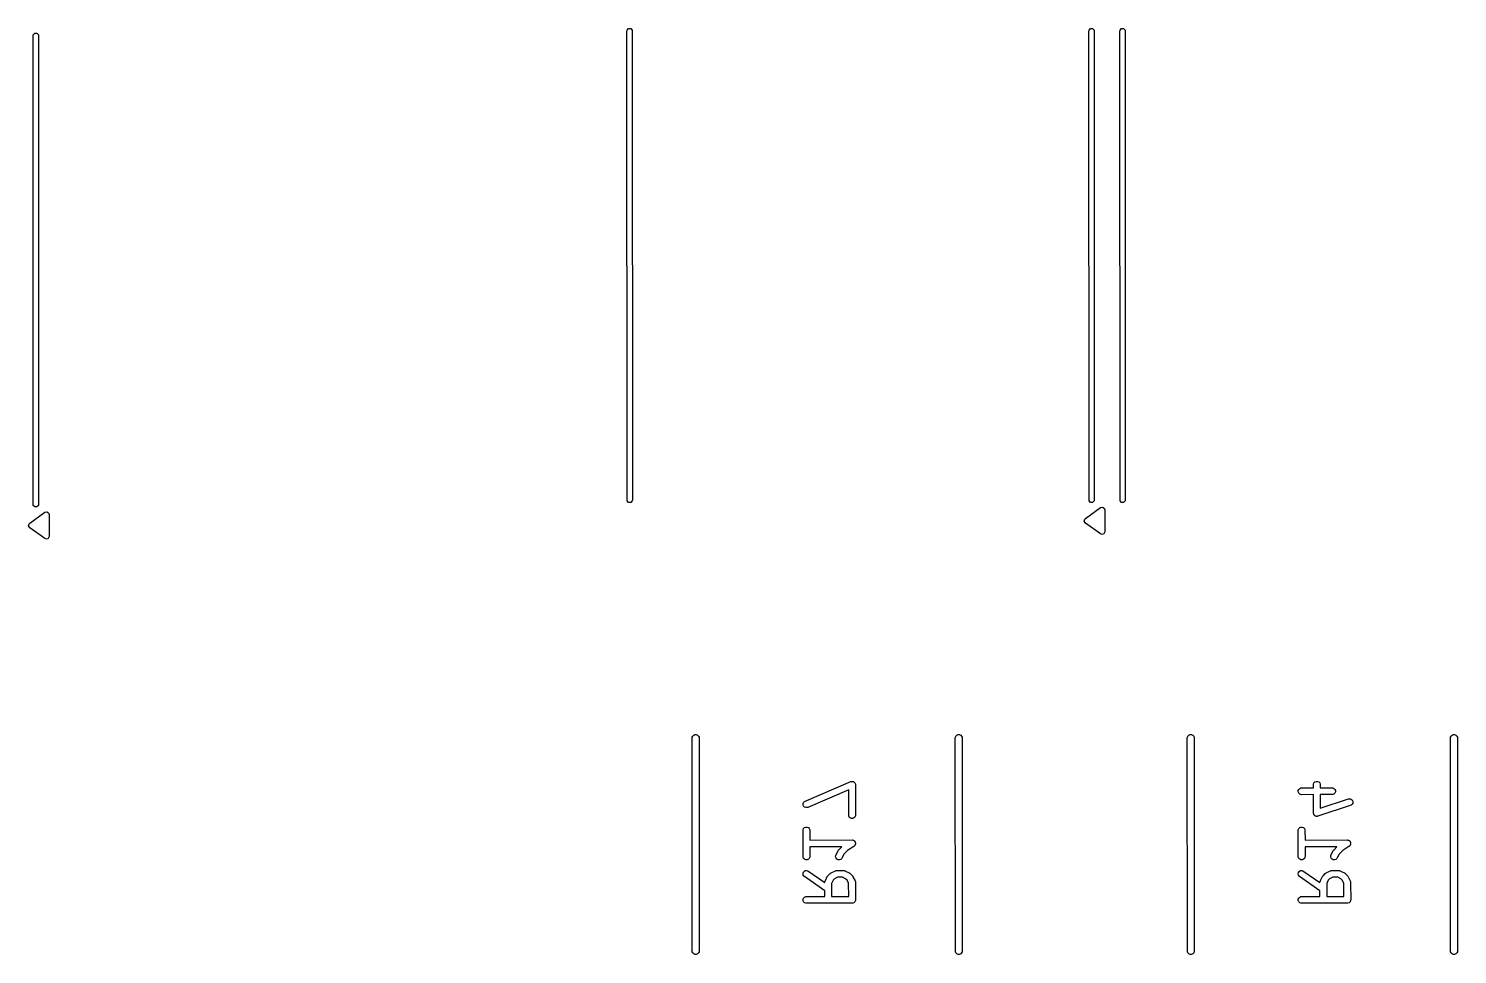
# Model space of a CAD drawing. Extents: x 208 to 341, y -149 to -108.
# Drawn here: x 242.9 to 274.21, y -148.81 to -128.52 of the extents above; entities that cross this region are included whole.
import ezdxf

# ---------------------------------------------------------------- set-up
doc = ezdxf.new("R2010")
doc.units = 0
doc.layers.add('BLACK', color=7, linetype='CONTINUOUS')

msp = doc.modelspace()

# ---------------------------------------------------------------- linework, layer by layer
at = {"layer": 'BLACK', "linetype": 'CONTINUOUS'}
for p, q in [((243, -128.68), (243.004567, -128.657039)), ((243.004567, -128.657039), (243.037039, -128.624567)), ((243.037039, -128.624567), (243.082961, -128.624567)), ((243.082961, -128.624567), (243.115433, -128.657039)), ((243.115433, -128.657039), (243.12, -138.95)), ((256.012332, -128.578057), (256.016899, -128.555096)), ((256.016899, -138.871018), (256.012332, -128.578057)), ((256.016899, -128.555096), (256.049371, -128.522624)), ((256.049371, -128.522624), (256.095293, -128.522624)), ((256.095293, -128.522624), (256.127765, -128.555096)), ((256.127765, -128.555096), (256.132332, -138.848057)), ((266.132332, -128.578057), (266.136899, -128.555096)), ((266.136899, -138.871018), (266.132332, -128.578057)), ((266.136899, -128.555096), (266.169371, -128.522624)), ((266.169371, -128.522624), (266.215293, -128.522624)), ((266.215293, -128.522624), (266.247765, -128.555096)), ((266.247765, -128.555096), (266.252332, -138.848057)), ((266.812332, -128.578057), (266.816899, -128.555096)), ((266.816899, -138.871018), (266.812332, -128.578057)), ((266.816899, -128.555096), (266.849371, -128.522624)), ((266.849371, -128.522624), (266.895293, -128.522624)), ((266.895293, -128.522624), (266.927765, -128.555096)), ((266.927765, -128.555096), (266.932332, -138.848057)), ((243.004567, -138.972961), (243, -128.68)), ((243.037039, -139.005433), (243.004567, -138.972961)), ((243.082961, -139.005433), (243.037039, -139.005433)), ((243.115433, -138.972961), (243.082961, -139.005433)), ((243.12, -138.95), (243.115433, -138.972961)), ((256.049371, -138.90349), (256.016899, -138.871018)), ((256.095293, -138.90349), (256.049371, -138.90349)), ((256.127765, -138.871018), (256.095293, -138.90349)), ((256.132332, -138.848057), (256.127765, -138.871018)), ((266.169371, -138.90349), (266.136899, -138.871018)), ((266.215293, -138.90349), (266.169371, -138.90349)), ((266.247765, -138.871018), (266.215293, -138.90349)), ((266.252332, -138.848057), (266.247765, -138.871018)), ((266.387042, -139.019533), (266.43169, -139.008791)), ((266.43169, -139.008791), (266.470856, -139.032767)), ((266.849371, -138.90349), (266.816899, -138.871018)), ((266.895293, -138.90349), (266.849371, -138.90349)), ((266.927765, -138.871018), (266.895293, -138.90349)), ((266.932332, -138.848057), (266.927765, -138.871018)), ((242.92471, -139.361476), (243.25471, -139.121476)), ((243.25471, -139.121476), (243.299358, -139.110734)), ((243.299358, -139.110734), (243.338524, -139.13471)), ((243.338524, -139.13471), (243.35, -139.17)), ((243.35, -139.17), (243.35, -139.65)), ((266.033066, -139.317415), (266.043808, -139.272767)), ((266.057042, -139.356581), (266.033066, -139.317415)), ((266.043808, -139.272767), (266.057042, -139.259533)), ((266.057042, -139.259533), (266.387042, -139.019533)), ((266.470856, -139.032767), (266.482332, -139.068057)), ((266.482332, -139.068057), (266.482332, -139.548057)), ((242.900734, -139.419358), (242.911476, -139.37471)), ((242.92471, -139.458524), (242.900734, -139.419358)), ((242.911476, -139.37471), (242.92471, -139.361476)), ((243.25471, -139.698524), (242.92471, -139.458524)), ((266.387042, -139.596581), (266.057042, -139.356581)), ((266.422332, -139.608057), (266.387042, -139.596581)), ((266.464758, -139.590483), (266.422332, -139.608057)), ((266.482332, -139.548057), (266.464758, -139.590483)), ((243.29, -139.71), (243.25471, -139.698524)), ((243.332426, -139.692426), (243.29, -139.71)), ((243.35, -139.65), (243.332426, -139.692426)), ((257.453742, -144.024116), (257.474766, -144.003092)), ((257.474766, -144.003092), (257.502234, -143.991714)), ((257.502234, -143.991714), (257.531966, -143.991714)), ((257.531966, -143.991714), (257.559434, -144.003092)), ((257.559434, -144.003092), (257.580458, -144.024116)), ((263.219542, -144.024116), (263.240566, -144.003092)), ((263.240566, -144.003092), (263.268034, -143.991714)), ((263.268034, -143.991714), (263.297766, -143.991714)), ((263.297766, -143.991714), (263.325234, -144.003092)), ((263.325234, -144.003092), (263.346258, -144.024116)), ((268.303742, -144.024116), (268.324766, -144.003092)), ((268.324766, -144.003092), (268.352234, -143.991714)), ((268.352234, -143.991714), (268.381966, -143.991714)), ((268.381966, -143.991714), (268.409434, -144.003092)), ((268.409434, -144.003092), (268.430458, -144.024116)), ((274.069542, -144.024116), (274.090566, -144.003092)), ((274.090566, -144.003092), (274.118034, -143.991714)), ((274.118034, -143.991714), (274.147766, -143.991714)), ((274.147766, -143.991714), (274.175234, -144.003092)), ((274.175234, -144.003092), (274.196258, -144.024116)), ((257.4409, -144.06645), (257.442364, -144.051584)), ((257.442364, -148.749416), (257.4409, -144.06645)), ((257.442364, -144.051584), (257.453742, -144.024116)), ((257.580458, -144.024116), (257.591836, -144.051584)), ((257.591836, -144.051584), (257.5933, -148.73455)), ((263.2067, -144.06645), (263.208164, -144.051584)), ((263.208164, -148.749416), (263.2067, -144.06645)), ((263.208164, -144.051584), (263.219542, -144.024116)), ((263.346258, -144.024116), (263.357636, -144.051584)), ((263.357636, -144.051584), (263.3591, -148.73455)), ((268.2909, -144.06645), (268.292364, -144.051584)), ((268.292364, -148.749416), (268.2909, -144.06645)), ((268.292364, -144.051584), (268.303742, -144.024116)), ((268.430458, -144.024116), (268.441836, -144.051584)), ((268.441836, -144.051584), (268.4433, -148.73455)), ((274.0567, -144.06645), (274.058164, -144.051584)), ((274.058164, -148.749416), (274.0567, -144.06645)), ((274.058164, -144.051584), (274.069542, -144.024116)), ((274.196258, -144.024116), (274.207636, -144.051584)), ((274.207636, -144.051584), (274.2091, -148.73455)), ((259.902755, -145.457699), (260.915636, -145.02204)), ((260.870417, -145.203228), (259.974724, -145.588483)), ((260.871621, -145.772274), (260.870417, -145.203228)), ((260.915636, -145.02204), (260.929652, -145.017601)), ((260.929652, -145.017601), (260.930117, -145.017595)), ((260.930117, -145.017595), (260.930548, -145.017417)), ((260.930548, -145.017417), (260.944734, -145.017417)), ((260.944734, -145.017417), (260.958914, -145.017244)), ((260.958914, -145.017244), (260.959346, -145.017417)), ((260.959346, -145.017417), (260.959812, -145.017417)), ((260.959812, -145.017417), (260.972901, -145.022838)), ((260.972901, -145.022838), (260.986084, -145.028112)), ((260.986084, -145.028112), (260.986417, -145.028437)), ((260.986417, -145.028437), (260.986848, -145.028616)), ((260.986848, -145.028616), (260.996887, -145.038655)), ((260.996887, -145.038655), (261.007027, -145.048551)), ((261.007027, -145.048551), (261.00721, -145.048978)), ((261.00721, -145.048978), (261.00754, -145.049308)), ((261.00754, -145.049308), (261.01298, -145.062442)), ((261.01298, -145.062442), (261.018555, -145.075449)), ((261.018555, -145.075449), (261.01856, -145.075913)), ((261.01856, -145.075913), (261.018739, -145.076344)), ((261.018739, -145.076344), (261.018775, -145.093566)), ((261.018775, -145.093566), (261.018911, -145.10471)), ((261.018911, -145.10471), (261.018799, -145.104988)), ((261.018799, -145.104988), (261.02018, -145.757642)), ((270.721621, -145.219201), (270.73282, -145.192165)), ((270.721621, -145.248465), (270.721621, -145.219201)), ((270.73282, -145.275501), (270.721621, -145.248465)), ((270.73282, -145.192165), (270.753512, -145.171473)), ((270.753512, -145.171473), (270.780548, -145.160274)), ((270.780548, -145.160274), (271.05367, -145.159696)), ((271.053514, -145.090976), (271.054955, -145.076344)), ((271.05367, -145.159696), (271.053514, -145.090976)), ((271.054955, -145.076344), (271.066154, -145.049308)), ((271.066154, -145.049308), (271.086846, -145.028616)), ((271.086846, -145.028616), (271.113882, -145.017417)), ((271.113882, -145.017417), (271.143146, -145.017417)), ((271.143146, -145.017417), (271.170182, -145.028616)), ((271.170182, -145.028616), (271.190874, -145.049308)), ((271.190874, -145.049308), (271.202073, -145.076344)), ((271.202073, -145.076344), (271.202261, -145.159382)), ((271.202261, -145.159382), (271.461847, -145.158833)), ((271.461847, -145.158833), (271.476479, -145.160274)), ((271.476479, -145.160274), (271.503515, -145.171473)), ((271.503515, -145.171473), (271.524207, -145.192165)), ((271.524207, -145.192165), (271.535406, -145.219201)), ((271.535406, -145.248465), (271.524207, -145.275501)), ((271.535406, -145.219201), (271.535406, -145.248465)), ((259.871448, -145.505813), (259.882316, -145.478643)), ((259.871805, -145.535074), (259.871448, -145.505813)), ((259.883332, -145.561972), (259.871805, -145.535074)), ((259.882316, -145.478643), (259.902755, -145.457699)), ((259.904276, -145.582411), (259.883332, -145.561972)), ((259.931446, -145.593279), (259.904276, -145.582411)), ((270.753512, -145.296193), (270.73282, -145.275501)), ((270.780548, -145.307392), (270.753512, -145.296193)), ((270.79518, -145.308833), (270.780548, -145.307392)), ((271.054008, -145.308285), (270.79518, -145.308833)), ((271.054917, -145.707951), (271.054008, -145.308285)), ((271.879942, -145.537085), (271.152231, -145.781174)), ((271.476479, -145.307392), (271.202599, -145.307971)), ((271.202599, -145.307971), (271.20328, -145.607329)), ((271.20328, -145.607329), (271.819083, -145.400777)), ((271.503515, -145.296193), (271.476479, -145.307392)), ((271.524207, -145.275501), (271.503515, -145.296193)), ((271.819083, -145.400777), (271.833419, -145.397517)), ((271.833419, -145.397517), (271.862609, -145.399592)), ((271.862609, -145.399592), (271.888783, -145.412678)), ((271.902049, -145.517911), (271.879942, -145.537085)), ((271.888783, -145.412678), (271.907957, -145.434786)), ((271.915136, -145.491738), (271.902049, -145.517911)), ((271.907957, -145.434786), (271.917211, -145.462548)), ((271.917211, -145.462548), (271.915136, -145.491738)), ((259.960707, -145.592922), (259.931446, -145.593279)), ((259.974724, -145.588483), (259.960707, -145.592922)), ((260.88282, -145.79931), (260.871621, -145.772274)), ((260.903512, -145.820002), (260.88282, -145.79931)), ((260.930548, -145.831201), (260.903512, -145.820002)), ((260.959812, -145.831201), (260.930548, -145.831201)), ((260.986848, -145.820002), (260.959812, -145.831201)), ((261.00754, -145.79931), (260.986848, -145.820002)), ((261.018739, -145.772274), (261.00754, -145.79931)), ((261.02018, -145.757642), (261.018739, -145.772274)), ((271.054103, -145.719403), (271.054917, -145.707951)), ((271.054948, -145.72194), (271.054103, -145.719403)), ((271.054955, -145.724655), (271.054948, -145.72194)), ((271.059555, -145.735762), (271.054955, -145.724655)), ((271.063357, -145.747166), (271.059555, -145.735762)), ((271.065123, -145.749202), (271.063357, -145.747166)), ((271.066154, -145.751691), (271.065123, -145.749202)), ((271.074653, -145.76019), (271.066154, -145.751691)), ((271.082531, -145.769273), (271.074653, -145.76019)), ((271.08494, -145.770477), (271.082531, -145.769273)), ((271.086846, -145.772383), (271.08494, -145.770477)), ((271.097954, -145.776984), (271.086846, -145.772383)), ((271.108704, -145.782359), (271.097954, -145.776984)), ((271.11139, -145.782549), (271.108704, -145.782359)), ((271.113882, -145.783582), (271.11139, -145.782549)), ((271.125909, -145.783582), (271.113882, -145.783582)), ((271.137894, -145.784434), (271.125909, -145.783582)), ((271.141641, -145.783582), (271.137894, -145.784434)), ((271.143146, -145.783582), (271.141641, -145.783582)), ((271.144977, -145.782823), (271.143146, -145.783582)), ((271.152231, -145.781174), (271.144977, -145.782823)), ((259.87018, -146.090976), (259.871621, -146.076344)), ((259.871621, -146.677036), (259.87018, -146.090976)), ((259.871621, -146.076344), (259.88282, -146.049308)), ((259.88282, -146.049308), (259.903512, -146.028616)), ((259.903512, -146.028616), (259.930548, -146.017417)), ((259.930548, -146.017417), (259.959812, -146.017417)), ((259.959812, -146.017417), (259.986848, -146.028616)), ((259.986848, -146.028616), (260.00754, -146.049308)), ((260.00754, -146.049308), (260.018739, -146.076344)), ((260.018739, -146.076344), (260.019296, -146.303004)), ((270.72018, -146.090976), (270.721621, -146.076344)), ((270.721621, -146.677036), (270.72018, -146.090976)), ((270.721621, -146.076344), (270.73282, -146.049308)), ((270.73282, -146.049308), (270.753512, -146.028616)), ((270.753512, -146.028616), (270.780548, -146.017417)), ((270.780548, -146.017417), (270.809812, -146.017417)), ((270.809812, -146.017417), (270.836848, -146.028616)), ((270.836848, -146.028616), (270.85754, -146.049308)), ((270.85754, -146.049308), (270.868739, -146.076344)), ((270.868739, -146.076344), (270.869296, -146.303004)), ((260.019296, -146.303004), (260.94518, -146.30169)), ((260.718198, -146.450592), (260.019661, -146.451584)), ((260.019661, -146.451584), (260.02018, -146.662404)), ((260.645822, -146.524378), (260.647835, -146.521182)), ((260.647835, -146.521182), (260.655358, -146.514657)), ((260.655358, -146.514657), (260.718198, -146.450592)), ((260.980761, -146.441571), (260.845174, -146.533485)), ((260.94518, -146.30169), (260.945232, -146.301695)), ((260.945232, -146.301695), (260.945259, -146.30169)), ((260.945259, -146.30169), (260.945335, -146.301705)), ((260.945335, -146.301705), (260.959812, -146.303131)), ((260.959812, -146.303131), (260.966672, -146.305972)), ((260.966672, -146.305972), (260.973954, -146.307429)), ((260.973954, -146.307429), (260.98006, -146.311518)), ((260.98006, -146.311518), (260.986848, -146.31433)), ((260.986848, -146.43905), (260.980761, -146.441571)), ((260.986848, -146.31433), (260.992096, -146.319578)), ((260.99183, -146.434067), (260.986848, -146.43905)), ((260.998158, -146.429778), (260.99183, -146.434067)), ((260.992096, -146.319578), (260.998269, -146.323712)), ((261.002289, -146.423608), (260.998158, -146.429778)), ((260.998269, -146.323712), (261.002346, -146.329828)), ((261.00754, -146.418358), (261.002289, -146.423608)), ((261.002346, -146.329828), (261.00754, -146.335022)), ((261.00754, -146.335022), (261.010381, -146.341881)), ((261.010352, -146.411568), (261.00754, -146.418358)), ((261.014441, -146.405463), (261.010352, -146.411568)), ((261.010381, -146.341881), (261.014501, -146.348061)), ((261.015897, -146.398182), (261.014441, -146.405463)), ((261.014501, -146.348061), (261.015926, -146.355269)), ((261.018739, -146.391322), (261.015897, -146.398182)), ((261.015926, -146.355269), (261.018739, -146.362058)), ((261.018739, -146.362058), (261.018739, -146.369484)), ((261.018739, -146.369484), (261.02018, -146.376769)), ((261.02018, -146.376769), (261.018739, -146.383973)), ((261.018739, -146.383973), (261.018739, -146.391322)), ((270.869296, -146.303004), (271.79518, -146.30169)), ((271.568198, -146.450592), (270.869661, -146.451584)), ((270.869661, -146.451584), (270.87018, -146.662404)), ((271.495822, -146.524378), (271.497835, -146.521182)), ((271.497835, -146.521182), (271.505358, -146.514657)), ((271.505358, -146.514657), (271.568198, -146.450592)), ((271.830761, -146.441571), (271.695174, -146.533485)), ((271.79518, -146.30169), (271.795232, -146.301695)), ((271.795232, -146.301695), (271.795259, -146.30169)), ((271.795259, -146.30169), (271.795335, -146.301705)), ((271.795335, -146.301705), (271.809812, -146.303131)), ((271.809812, -146.303131), (271.816672, -146.305972)), ((271.816672, -146.305972), (271.823954, -146.307429)), ((271.823954, -146.307429), (271.83006, -146.311518)), ((271.83006, -146.311518), (271.836848, -146.31433)), ((271.836848, -146.43905), (271.830761, -146.441571)), ((271.836848, -146.31433), (271.842096, -146.319578)), ((271.84183, -146.434067), (271.836848, -146.43905)), ((271.848158, -146.429778), (271.84183, -146.434067)), ((271.842096, -146.319578), (271.848269, -146.323712)), ((271.852289, -146.423608), (271.848158, -146.429778)), ((271.848269, -146.323712), (271.852346, -146.329828)), ((271.85754, -146.418358), (271.852289, -146.423608)), ((271.852346, -146.329828), (271.85754, -146.335022)), ((271.85754, -146.335022), (271.860381, -146.341881)), ((271.860352, -146.411568), (271.85754, -146.418358)), ((271.864441, -146.405463), (271.860352, -146.411568)), ((271.860381, -146.341881), (271.864501, -146.348061)), ((271.865897, -146.398182), (271.864441, -146.405463)), ((271.864501, -146.348061), (271.865926, -146.355269)), ((271.868739, -146.391322), (271.865897, -146.398182)), ((271.865926, -146.355269), (271.868739, -146.362058)), ((271.868739, -146.362058), (271.868739, -146.369484)), ((271.868739, -146.369484), (271.87018, -146.376769)), ((271.87018, -146.376769), (271.868739, -146.383973)), ((271.868739, -146.383973), (271.868739, -146.391322)), ((259.88282, -146.704072), (259.871621, -146.677036)), ((259.903512, -146.724764), (259.88282, -146.704072)), ((259.930548, -146.735963), (259.903512, -146.724764)), ((259.959812, -146.735963), (259.930548, -146.735963)), ((259.986848, -146.724764), (259.959812, -146.735963)), ((260.00754, -146.704072), (259.986848, -146.724764)), ((260.018739, -146.677036), (260.00754, -146.704072)), ((260.02018, -146.662404), (260.018739, -146.677036)), ((260.585055, -146.671785), (260.587129, -146.642595)), ((260.594309, -146.699546), (260.585055, -146.671785)), ((260.587129, -146.642595), (260.640003, -146.533625)), ((260.613482, -146.721654), (260.594309, -146.699546)), ((260.639657, -146.734741), (260.613482, -146.721654)), ((260.668847, -146.736815), (260.639657, -146.734741)), ((260.640003, -146.533625), (260.643967, -146.527325)), ((260.643967, -146.527325), (260.644725, -146.525498)), ((260.644725, -146.525498), (260.645822, -146.524378)), ((260.696608, -146.727561), (260.668847, -146.736815)), ((260.718716, -146.708388), (260.696608, -146.727561)), ((260.726548, -146.695945), (260.718716, -146.708388)), ((260.766417, -146.613776), (260.726548, -146.695945)), ((260.845174, -146.533485), (260.766417, -146.613776)), ((270.73282, -146.704072), (270.721621, -146.677036)), ((270.753512, -146.724764), (270.73282, -146.704072)), ((270.780548, -146.735963), (270.753512, -146.724764)), ((270.809812, -146.735963), (270.780548, -146.735963)), ((270.836848, -146.724764), (270.809812, -146.735963)), ((270.85754, -146.704072), (270.836848, -146.724764)), ((270.868739, -146.677036), (270.85754, -146.704072)), ((270.87018, -146.662404), (270.868739, -146.677036)), ((271.435055, -146.671785), (271.437129, -146.642595)), ((271.444309, -146.699546), (271.435055, -146.671785)), ((271.437129, -146.642595), (271.490003, -146.533625)), ((271.463482, -146.721654), (271.444309, -146.699546)), ((271.489657, -146.734741), (271.463482, -146.721654)), ((271.518847, -146.736815), (271.489657, -146.734741)), ((271.490003, -146.533625), (271.493967, -146.527325)), ((271.493967, -146.527325), (271.494725, -146.525498)), ((271.494725, -146.525498), (271.495822, -146.524378)), ((271.546608, -146.727561), (271.518847, -146.736815)), ((271.568716, -146.708388), (271.546608, -146.727561)), ((271.576548, -146.695945), (271.568716, -146.708388)), ((271.616417, -146.613776), (271.576548, -146.695945)), ((271.695174, -146.533485), (271.616417, -146.613776)), ((259.870198, -147.041732), (259.876527, -147.013161)), ((259.875283, -147.070549), (259.870198, -147.041732)), ((259.89101, -147.095228), (259.875283, -147.070549)), ((259.876527, -147.013161), (259.893309, -146.989187)), ((259.90217, -147.104799), (259.89101, -147.095228)), ((259.893309, -146.989187), (259.917988, -146.97346)), ((260.347029, -147.414599), (259.90217, -147.104799)), ((259.917988, -146.97346), (259.946805, -146.968375)), ((259.946805, -146.968375), (259.975376, -146.974704)), ((259.975376, -146.974704), (260.346441, -147.233114)), ((260.360233, -147.190942), (260.401908, -147.105054)), ((260.401908, -147.105054), (260.405872, -147.098754)), ((260.405872, -147.098754), (260.40663, -147.096927)), ((260.40663, -147.096927), (260.40776, -147.095756)), ((260.40776, -147.095756), (260.40974, -147.092611)), ((260.40974, -147.092611), (260.416234, -147.086978)), ((260.416234, -147.086978), (260.463576, -147.037943)), ((260.463576, -147.037943), (260.469325, -147.033224)), ((260.469325, -147.033224), (260.470625, -147.031726)), ((260.470625, -147.031726), (260.472038, -147.030998)), ((260.472038, -147.030998), (260.474941, -147.028616)), ((260.474941, -147.028616), (260.483751, -147.024966)), ((260.483751, -147.024966), (260.578306, -146.976275)), ((260.627524, -147.118213), (260.558667, -147.153671)), ((260.578306, -146.976275), (260.592037, -146.97102)), ((260.592037, -146.97102), (260.594726, -146.970828)), ((260.594726, -146.970828), (260.597215, -146.969798)), ((260.597215, -146.969798), (260.611012, -146.969671)), ((260.611012, -146.969671), (260.621227, -146.968946)), ((260.621227, -146.968946), (260.623073, -146.969561)), ((260.623073, -146.969561), (260.754704, -146.968357)), ((260.735156, -147.117228), (260.627524, -147.118213)), ((260.803538, -147.150409), (260.735156, -147.117228)), ((260.754704, -146.968357), (260.769336, -146.969798)), ((260.769336, -146.969798), (260.771825, -146.970829)), ((260.771825, -146.970829), (260.774513, -146.97102)), ((260.774513, -146.97102), (260.787506, -146.977324)), ((260.787506, -146.977324), (260.796372, -146.980997)), ((260.796372, -146.980997), (260.797594, -146.982219)), ((260.797594, -146.982219), (260.883483, -147.023894)), ((260.883483, -147.023894), (260.889782, -147.027858)), ((260.889782, -147.027858), (260.89161, -147.028616)), ((260.89161, -147.028616), (260.89278, -147.029746)), ((260.89278, -147.029746), (260.895926, -147.031726)), ((260.895926, -147.031726), (260.901558, -147.03822)), ((260.901558, -147.03822), (260.950594, -147.085562)), ((260.950594, -147.085562), (260.955312, -147.091311)), ((260.955312, -147.091311), (260.956811, -147.092611)), ((260.956811, -147.092611), (260.957538, -147.094024)), ((260.957538, -147.094024), (260.959921, -147.096927)), ((260.959921, -147.096927), (260.96357, -147.105737)), ((260.96357, -147.105737), (261.012262, -147.200292)), ((270.720198, -147.041732), (270.726527, -147.013161)), ((270.725283, -147.070549), (270.720198, -147.041732)), ((270.74101, -147.095228), (270.725283, -147.070549)), ((270.726527, -147.013161), (270.743309, -146.989187)), ((270.75217, -147.104799), (270.74101, -147.095228)), ((270.743309, -146.989187), (270.767988, -146.97346)), ((271.197029, -147.414599), (270.75217, -147.104799)), ((270.767988, -146.97346), (270.796805, -146.968375)), ((270.796805, -146.968375), (270.825376, -146.974704)), ((270.825376, -146.974704), (271.196441, -147.233114)), ((271.210233, -147.190942), (271.251908, -147.105054)), ((271.251908, -147.105054), (271.255872, -147.098754)), ((271.255872, -147.098754), (271.25663, -147.096927)), ((271.25663, -147.096927), (271.25776, -147.095756)), ((271.25776, -147.095756), (271.25974, -147.092611)), ((271.25974, -147.092611), (271.266234, -147.086978)), ((271.266234, -147.086978), (271.313576, -147.037943)), ((271.313576, -147.037943), (271.319325, -147.033224)), ((271.319325, -147.033224), (271.320625, -147.031726)), ((271.320625, -147.031726), (271.322038, -147.030998)), ((271.322038, -147.030998), (271.324941, -147.028616)), ((271.324941, -147.028616), (271.333751, -147.024966)), ((271.333751, -147.024966), (271.428306, -146.976275)), ((271.477524, -147.118213), (271.408667, -147.153671)), ((271.428306, -146.976275), (271.442037, -146.97102)), ((271.442037, -146.97102), (271.444726, -146.970828)), ((271.444726, -146.970828), (271.447215, -146.969798)), ((271.447215, -146.969798), (271.461012, -146.969671)), ((271.461012, -146.969671), (271.471227, -146.968946)), ((271.471227, -146.968946), (271.473073, -146.969561)), ((271.473073, -146.969561), (271.604704, -146.968357)), ((271.585156, -147.117228), (271.477524, -147.118213)), ((271.653538, -147.150409), (271.585156, -147.117228)), ((271.604704, -146.968357), (271.619336, -146.969798)), ((271.619336, -146.969798), (271.621825, -146.970829)), ((271.621825, -146.970829), (271.624513, -146.97102)), ((271.624513, -146.97102), (271.637506, -146.977324)), ((271.637506, -146.977324), (271.646372, -146.980997)), ((271.646372, -146.980997), (271.647594, -146.982219)), ((271.647594, -146.982219), (271.733483, -147.023894)), ((271.733483, -147.023894), (271.739782, -147.027858)), ((271.739782, -147.027858), (271.74161, -147.028616)), ((271.74161, -147.028616), (271.74278, -147.029746)), ((271.74278, -147.029746), (271.745926, -147.031726)), ((271.745926, -147.031726), (271.751558, -147.03822)), ((271.751558, -147.03822), (271.800594, -147.085562)), ((271.800594, -147.085562), (271.805312, -147.091311)), ((271.805312, -147.091311), (271.806811, -147.092611)), ((271.806811, -147.092611), (271.807538, -147.094024)), ((271.807538, -147.094024), (271.809921, -147.096927)), ((271.809921, -147.096927), (271.81357, -147.105737)), ((271.81357, -147.105737), (271.862262, -147.200292)), ((260.346441, -147.233114), (260.347812, -147.219201)), ((260.347488, -147.540633), (260.347029, -147.414599)), ((260.347812, -147.219201), (260.348843, -147.216711)), ((260.348843, -147.216711), (260.349034, -147.214024)), ((260.349034, -147.214024), (260.355338, -147.20103)), ((260.355338, -147.20103), (260.359011, -147.192165)), ((260.359011, -147.192165), (260.360233, -147.190942)), ((260.528423, -147.184998), (260.495055, -147.253765)), ((260.495055, -147.253765), (260.495491, -147.373429)), ((260.495491, -147.373429), (260.496354, -147.378315)), ((260.496354, -147.378315), (260.495523, -147.382064)), ((260.495523, -147.382064), (260.4961, -147.540422)), ((260.558667, -147.153671), (260.528423, -147.184998)), ((260.834865, -147.180653), (260.803538, -147.150409)), ((260.870236, -147.249341), (260.834865, -147.180653)), ((260.871294, -147.539889), (260.870236, -147.249341)), ((261.012262, -147.200292), (261.017517, -147.214023)), ((261.017517, -147.214023), (261.017708, -147.216712)), ((261.017708, -147.216712), (261.018739, -147.219201)), ((261.018739, -147.219201), (261.018785, -147.231871)), ((261.018785, -147.231871), (261.019591, -147.243213)), ((261.019591, -147.243213), (261.018834, -147.245481)), ((261.018834, -147.245481), (261.02018, -147.614785)), ((271.196441, -147.233114), (271.197812, -147.219201)), ((271.197488, -147.540633), (271.197029, -147.414599)), ((271.197812, -147.219201), (271.198843, -147.216711)), ((271.198843, -147.216711), (271.199034, -147.214024)), ((271.199034, -147.214024), (271.205338, -147.20103)), ((271.205338, -147.20103), (271.209011, -147.192165)), ((271.209011, -147.192165), (271.210233, -147.190942)), ((271.378423, -147.184998), (271.345055, -147.253765)), ((271.345055, -147.253765), (271.345491, -147.373429)), ((271.345491, -147.373429), (271.346354, -147.378315)), ((271.346354, -147.378315), (271.345523, -147.382064)), ((271.345523, -147.382064), (271.3461, -147.540422)), ((271.408667, -147.153671), (271.378423, -147.184998)), ((271.684865, -147.180653), (271.653538, -147.150409)), ((271.720236, -147.249341), (271.684865, -147.180653)), ((271.721294, -147.539889), (271.720236, -147.249341)), ((271.862262, -147.200292), (271.867517, -147.214023)), ((271.867517, -147.214023), (271.867708, -147.216712)), ((271.867708, -147.216712), (271.868739, -147.219201)), ((271.868739, -147.219201), (271.868785, -147.231871)), ((271.868785, -147.231871), (271.869591, -147.243213)), ((271.869591, -147.243213), (271.868834, -147.245481)), ((271.868834, -147.245481), (271.87018, -147.614785)), ((259.871621, -147.600153), (259.88282, -147.573117)), ((259.871621, -147.629417), (259.871621, -147.600153)), ((259.88282, -147.656453), (259.871621, -147.629417)), ((259.88282, -147.573117), (259.903512, -147.552425)), ((259.903512, -147.677145), (259.88282, -147.656453)), ((259.903512, -147.552425), (259.930548, -147.541226)), ((259.930548, -147.688344), (259.903512, -147.677145)), ((259.930548, -147.541226), (260.347488, -147.540633)), ((259.94518, -147.689785), (259.930548, -147.688344)), ((260.959812, -147.688344), (259.94518, -147.689785)), ((260.4961, -147.540422), (260.871294, -147.539889)), ((260.986848, -147.677145), (260.959812, -147.688344)), ((261.00754, -147.656453), (260.986848, -147.677145)), ((261.018739, -147.629417), (261.00754, -147.656453)), ((261.02018, -147.614785), (261.018739, -147.629417)), ((270.721621, -147.600153), (270.73282, -147.573117)), ((270.721621, -147.629417), (270.721621, -147.600153)), ((270.73282, -147.656453), (270.721621, -147.629417)), ((270.73282, -147.573117), (270.753512, -147.552425)), ((270.753512, -147.677145), (270.73282, -147.656453)), ((270.753512, -147.552425), (270.780548, -147.541226)), ((270.780548, -147.688344), (270.753512, -147.677145)), ((270.780548, -147.541226), (271.197488, -147.540633)), ((270.79518, -147.689785), (270.780548, -147.688344)), ((271.809812, -147.688344), (270.79518, -147.689785)), ((271.3461, -147.540422), (271.721294, -147.539889)), ((271.836848, -147.677145), (271.809812, -147.688344)), ((271.85754, -147.656453), (271.836848, -147.677145)), ((271.868739, -147.629417), (271.85754, -147.656453)), ((271.87018, -147.614785), (271.868739, -147.629417)), ((257.453742, -148.776884), (257.442364, -148.749416)), ((257.474766, -148.797908), (257.453742, -148.776884)), ((257.502234, -148.809286), (257.474766, -148.797908)), ((257.531966, -148.809286), (257.502234, -148.809286)), ((257.559434, -148.797908), (257.531966, -148.809286)), ((257.580458, -148.776884), (257.559434, -148.797908)), ((257.591836, -148.749416), (257.580458, -148.776884)), ((257.5933, -148.73455), (257.591836, -148.749416)), ((263.219542, -148.776884), (263.208164, -148.749416)), ((263.240566, -148.797908), (263.219542, -148.776884)), ((263.268034, -148.809286), (263.240566, -148.797908)), ((263.297766, -148.809286), (263.268034, -148.809286)), ((263.325234, -148.797908), (263.297766, -148.809286)), ((263.346258, -148.776884), (263.325234, -148.797908)), ((263.357636, -148.749416), (263.346258, -148.776884)), ((263.3591, -148.73455), (263.357636, -148.749416)), ((268.303742, -148.776884), (268.292364, -148.749416)), ((268.324766, -148.797908), (268.303742, -148.776884)), ((268.352234, -148.809286), (268.324766, -148.797908)), ((268.381966, -148.809286), (268.352234, -148.809286)), ((268.409434, -148.797908), (268.381966, -148.809286)), ((268.430458, -148.776884), (268.409434, -148.797908)), ((268.441836, -148.749416), (268.430458, -148.776884)), ((268.4433, -148.73455), (268.441836, -148.749416)), ((274.069542, -148.776884), (274.058164, -148.749416)), ((274.090566, -148.797908), (274.069542, -148.776884)), ((274.118034, -148.809286), (274.090566, -148.797908)), ((274.147766, -148.809286), (274.118034, -148.809286)), ((274.175234, -148.797908), (274.147766, -148.809286)), ((274.196258, -148.776884), (274.175234, -148.797908)), ((274.207636, -148.749416), (274.196258, -148.776884)), ((274.2091, -148.73455), (274.207636, -148.749416))]:
    msp.add_line(p, q, dxfattribs=at)

doc.saveas('drawing.dxf')
